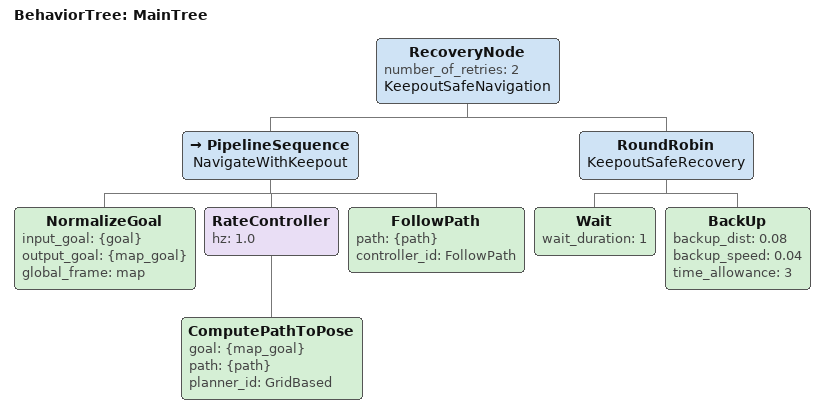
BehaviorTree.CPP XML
<root main_tree_to_execute="MainTree">
  <BehaviorTree ID="MainTree">
    <RecoveryNode
      number_of_retries="2"
      name="KeepoutSafeNavigation">

      <PipelineSequence name="NavigateWithKeepout">
        <NormalizeGoal input_goal="{goal}" output_goal="{map_goal}" global_frame="map"/>
        <RateController hz="1.0">
          <ComputePathToPose goal="{map_goal}" path="{path}" planner_id="GridBased"/>
        </RateController>
        <FollowPath path="{path}" controller_id="FollowPath"/>
      </PipelineSequence>

      <RoundRobin name="KeepoutSafeRecovery">
        <Wait wait_duration="1"/>
        <BackUp backup_dist="0.08" backup_speed="0.04" time_allowance="3"/>
      </RoundRobin>
    </RecoveryNode>
  </BehaviorTree>
</root>
